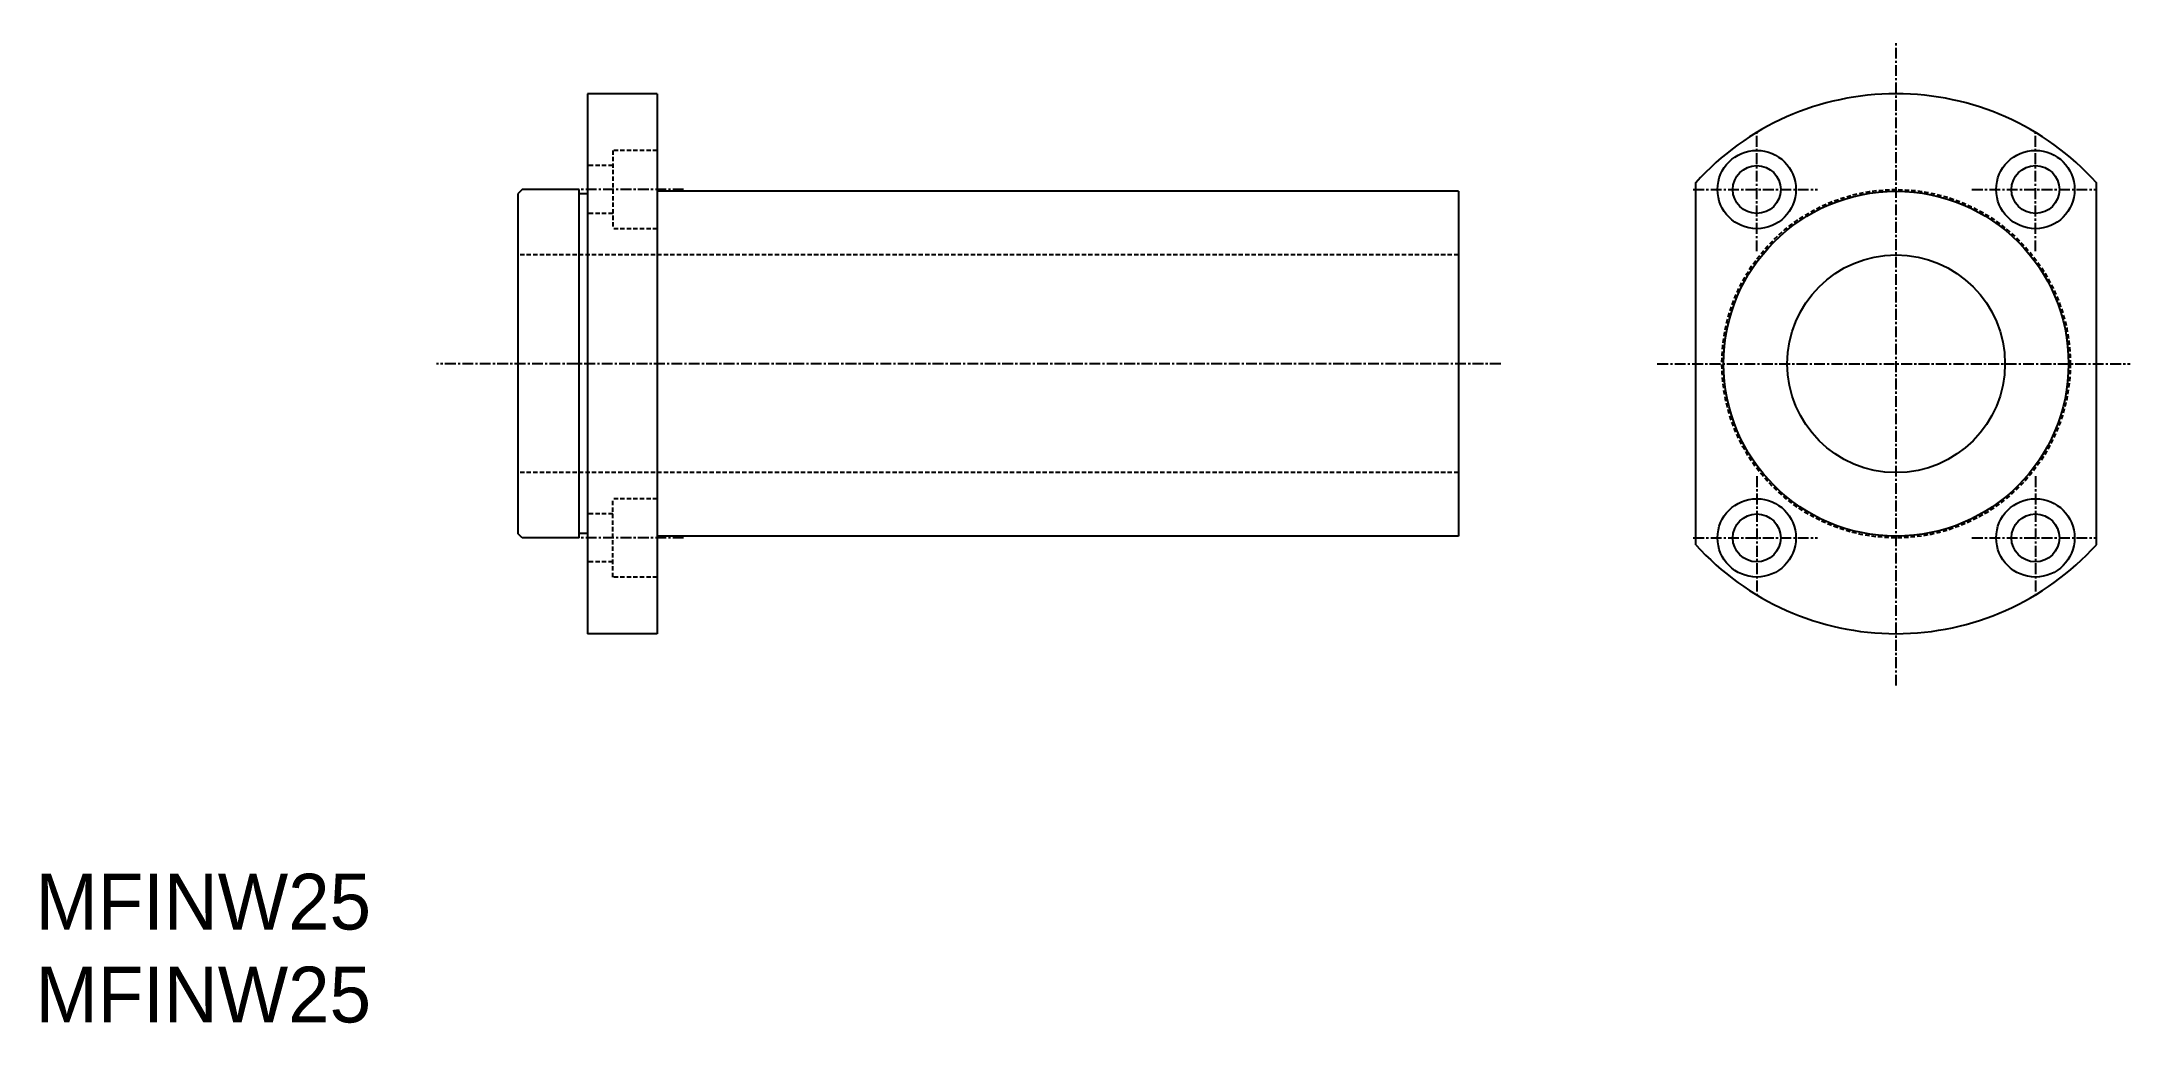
# Model space of a CAD drawing. Extents: x 11 to 251, y 10 to 123.
import ezdxf

# ---------------------------------------------------------------- set-up
doc = ezdxf.new("R2010")
doc.units = 0
doc.linetypes.add('CENTER', pattern=[2, 1.25, -0.25, 0.25, -0.25])
doc.linetypes.add('DASHED', pattern=[0.75, 0.5, -0.25])
doc.layers.get('0').update_dxf_attribs({"linetype": 'CONTINUOUS'})
doc.layers.add('CENTER', color=1, linetype='CENTER')

msp = doc.modelspace()

# ---------------------------------------------------------------- linework, layer by layer
at = {"color": 7, "linetype": 'CONTINUOUS'}
for p, q in [((73.38, 116.64), (73.38, 54.64)), ((81.38, 116.64), (73.38, 116.64)), ((81.38, 116.64), (81.38, 54.64)), ((65.88, 105.64), (65.38, 105.14)), ((72.38, 105.64), (65.88, 105.64)), ((72.38, 105.64), (72.38, 65.64)), ((200.64, 64.86), (200.64, 106.43)), ((246.64, 64.86), (246.64, 106.43)), ((65.38, 105.14), (65.38, 66.14)), ((73.38, 105.14), (72.38, 105.14)), ((173.38, 105.44), (81.38, 105.44)), ((173.38, 105.44), (173.38, 65.84)), ((65.88, 65.64), (65.38, 66.14)), ((72.38, 65.64), (65.88, 65.64)), ((73.38, 66.14), (72.38, 66.14)), ((173.38, 65.84), (81.38, 65.84)), ((81.38, 54.64), (73.38, 54.64))]:
    msp.add_line(p, q, dxfattribs=at)
at = {"color": 3, "linetype": 'DASHED'}
for p, q in [((76.28, 108.39), (73.38, 108.39)), ((76.28, 110.14), (76.28, 101.14)), ((81.38, 110.14), (76.28, 110.14)), ((76.28, 102.89), (73.38, 102.89)), ((81.38, 101.14), (76.28, 101.14)), ((173.38, 98.14), (65.38, 98.14)), ((173.38, 73.14), (65.38, 73.14)), ((76.28, 61.14), (76.28, 70.14)), ((81.38, 70.14), (76.28, 70.14)), ((76.28, 68.39), (73.38, 68.39)), ((76.28, 62.89), (73.38, 62.89)), ((81.38, 61.14), (76.28, 61.14))]:
    msp.add_line(p, q, dxfattribs=at)
at = {"color": 7, "linetype": 'CONTINUOUS'}
for centre, radius in [((207.64, 105.64), 4.5), ((207.64, 105.64), 2.75), ((239.64, 105.64), 4.5), ((239.64, 105.64), 2.75), ((223.64, 85.64), 19.8), ((223.64, 85.64), 12.5), ((207.64, 65.64), 4.5), ((239.64, 65.64), 4.5), ((207.64, 65.64), 2.75), ((239.64, 65.64), 2.75)]:
    msp.add_circle(centre, radius, dxfattribs=at)
at = {"color": 3, "linetype": 'DASHED'}
msp.add_circle((223.64, 85.64), 20, dxfattribs=at)
at = {"color": 7, "linetype": 'CONTINUOUS'}
for start, end in [(42.1034, 137.8966), (222.1034, 317.8966)]:
    msp.add_arc((223.64, 85.64), 31, start, end, dxfattribs=at)
at = {"layer": 'CENTER', "color": 1, "linetype": 'CENTER'}
for p, q in [((223.64, 48.68), (223.64, 122.61)), ((207.64, 98.55), (207.64, 112.48)), ((239.64, 98.55), (239.64, 112.48)), ((84.41, 105.64), (70.18, 105.64)), ((200.35, 105.64), (214.62, 105.64)), ((232.35, 105.64), (246.62, 105.64)), ((178.25, 85.64), (56.02, 85.64)), ((196.22, 85.64), (250.53, 85.64)), ((207.64, 72.73), (207.64, 58.8)), ((239.64, 72.73), (239.64, 58.8)), ((84.41, 65.64), (70.18, 65.64)), ((200.35, 65.64), (214.62, 65.64)), ((232.35, 65.64), (246.62, 65.64))]:
    msp.add_line(p, q, dxfattribs=at)

# ---------------------------------------------------------------- texts
at = {"color": 7, "linetype": 'CONTINUOUS'}
for p in [(10, 20.67), (10, 10)]:
    msp.add_text('MFINW25', height=6.4, dxfattribs=at).set_placement(p)

doc.saveas('drawing.dxf')
